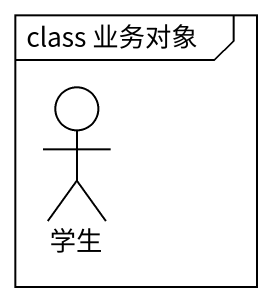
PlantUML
@startuml
mainframe class 业务对象
actor 学生
@enduml
